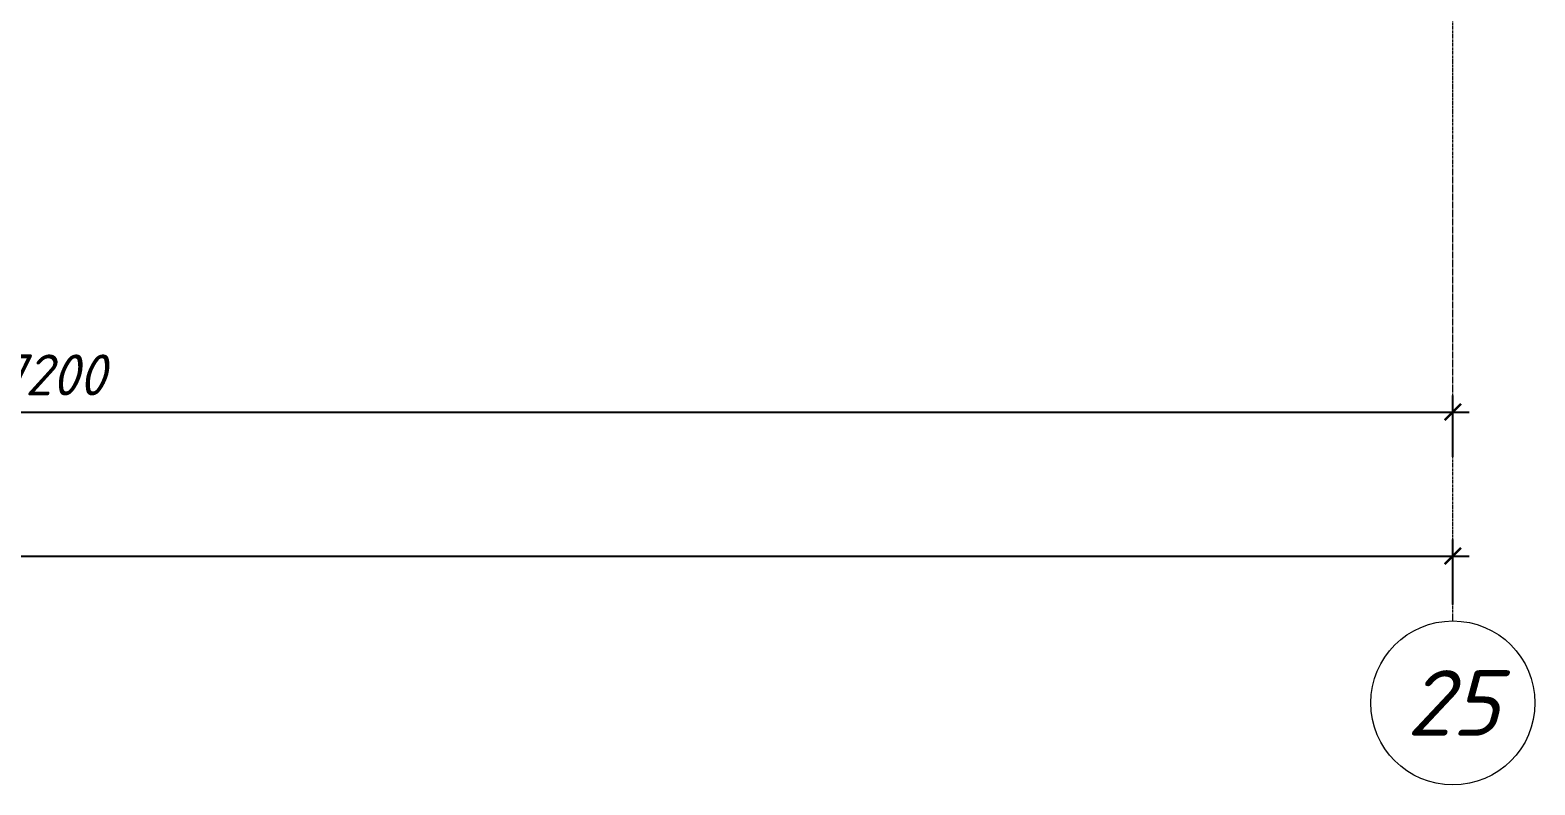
# Model space of a CAD drawing. Header units: millimetres. Extents: x -10178924 to 11692288, y -947381 to 58396.
# Drawn here: x 886111 to 895281, y -927491 to -922887 of the extents above; entities that cross this region are included whole.
import ezdxf
from ezdxf.enums import TextEntityAlignment as Align

# ---------------------------------------------------------------- set-up
doc = ezdxf.new("R2010")
doc.units = ezdxf.units.MM
doc.linetypes.add('осевая', pattern=[50.8, 31.75, -6.35, 6.35, -6.35])
doc.layers.add('Размеры осевые', color=153, linetype='Continuous', lineweight=9)
doc.styles.add('PDF ISOCPEUR Italic', font='isocpeui.ttf')
doc.styles.add('Текст_М100', font='GOST_Common Italic.ttf', dxfattribs={"height": 250})
doc.dimstyles.new('Размеры_М100', dxfattribs={"dimtxt": 250, "dimasz": 100, "dimexe": 100, "dimexo": 100, "dimgap": 100, "dimtad": 1, "dimrnd": 5, "dimtxsty": 'Текст_М100', "dimblk": 'ARCHTICK', "dimcen": 250, "dimdle": 100, "dimadec": 0, "dimazin": 2, "dimtfac": 1, "dimtmove": 1, "dimatfit": 3, "dimfxl": 1, "dimarcsym": 0})

# ---------------------------------------------------------------- blocks, each defined once
blk = doc.blocks.new('_ArchTick')
at = {"color": 0, "linetype": 'ByBlock', "const_width": 0.15}
blk.add_lwpolyline([(-0.5, -0.5), (0.5, 0.5)], dxfattribs=at)
blk = doc.blocks.new('*D2479')
at = {"layer": 'Defpoints', "color": 0, "ltscale": 100, "transparency": 16777216}
for p in [(61000, -50926.2), (43800, -51300), (61000, -51300)]:
    blk.add_point(p, dxfattribs=at)
at = {"layer": 'Размеры осевые', "color": 0, "lineweight": -2, "ltscale": 100, "transparency": 16777216}
for p, q in [((43800, -51200), (43800, -50826.2)), ((61000, -51200), (61000, -50826.2)), ((43700, -50926.2), (61100, -50926.2))]:
    blk.add_line(p, q, dxfattribs=at)
at = {"layer": 'Размеры осевые', "color": 0, "lineweight": -2, "ltscale": 100, "transparency": 16777216, "xscale": 100, "yscale": 100, "zscale": 100, "rotation": 180}
blk.add_blockref('_ArchTick', (43800, -50926.2), dxfattribs=at)
at = {"layer": 'Размеры осевые', "color": 0, "lineweight": -2, "ltscale": 100, "transparency": 16777216, "xscale": 100, "yscale": 100, "zscale": 100}
blk.add_blockref('_ArchTick', (61000, -50926.2), dxfattribs=at)
at = {"layer": 'Размеры осевые', "color": 0, "ltscale": 100, "transparency": 16777216, "insert": (52400, -50699.6), "char_height": 250, "attachment_point": 5, "style": 'Текст_М100'}
blk.add_mtext('17200', dxfattribs=at)
blk = doc.blocks.new('*D2480')
at = {"layer": 'Defpoints', "color": 0, "ltscale": 100, "transparency": 16777216}
for p in [(61000, -51804.1), (-7000, -52200), (61000, -52200)]:
    blk.add_point(p, dxfattribs=at)
at = {"layer": 'Размеры осевые', "color": 0, "lineweight": -2, "ltscale": 100, "transparency": 16777216}
for p, q in [((-7000, -52100), (-7000, -51704.1)), ((61000, -52100), (61000, -51704.1)), ((-7100, -51804.1), (61100, -51804.1))]:
    blk.add_line(p, q, dxfattribs=at)
at = {"layer": 'Размеры осевые', "color": 0, "lineweight": -2, "ltscale": 100, "transparency": 16777216, "xscale": 100, "yscale": 100, "zscale": 100, "rotation": 180}
blk.add_blockref('_ArchTick', (-7000, -51804.1), dxfattribs=at)
at = {"layer": 'Размеры осевые', "color": 0, "lineweight": -2, "ltscale": 100, "transparency": 16777216, "xscale": 100, "yscale": 100, "zscale": 100}
blk.add_blockref('_ArchTick', (61000, -51804.1), dxfattribs=at)
at = {"layer": 'Размеры осевые', "color": 0, "ltscale": 100, "transparency": 16777216, "insert": (27000, -51579.1), "char_height": 250, "attachment_point": 5, "style": 'Текст_М100'}
blk.add_mtext('68000', dxfattribs=at)
blk = doc.blocks.new('A$Cad086cf1')
at = {"layer": 'Размеры осевые', "color": 251, "linetype": 'осевая', "ltscale": 0.5, "true_color": 0x636466, "transparency": 33554687}
blk.add_line((61000, -52200), (61000, -25800), dxfattribs=at)
at = {"layer": 'Размеры осевые', "color": 251, "ltscale": 100, "true_color": 0x636466, "transparency": 33554687}
blk.add_circle((61000, -52700), 500, dxfattribs=at)
at = {"layer": 'Размеры осевые', "color": 251, "ltscale": 100, "true_color": 0x636466, "transparency": 33554687, "style": 'PDF ISOCPEUR Italic'}
blk.add_text('25', height=400, dxfattribs=at).set_placement((61000, -52700), align=Align.MIDDLE_CENTER)
at = {"layer": 'Размеры осевые', "color": 251, "ltscale": 100, "true_color": 0x636466, "transparency": 33554687}
for base, p1, p2, picture, middle in [((61000, -50926.23), (43800, -51300), (61000, -51300), '*D2479', (52400, -50699.62)), ((61000, -51804.076), (-7000, -52200), (61000, -52200), '*D2480', (27000, -51579.076))]:
    dim = blk.add_linear_dim(base=base, p1=p1, p2=p2, dimstyle='Размеры_М100', dxfattribs=at)
    dim.commit()
    dim.dimension.update_dxf_attribs({"geometry": picture, "text_midpoint": middle})

msp = doc.modelspace()

# ---------------------------------------------------------------- block references
msp.add_blockref('A$Cad086cf1', (833781.5, -874290.7))

doc.saveas('drawing.dxf')
